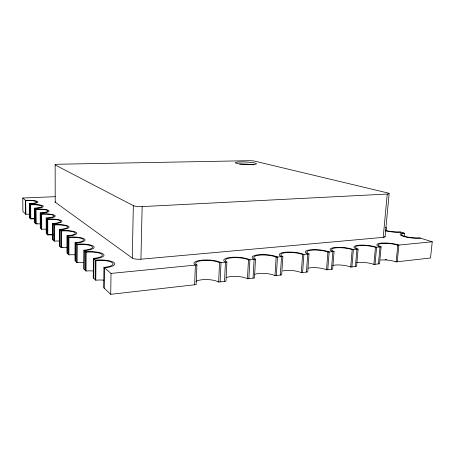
<?xml version="1.0" encoding="UTF-8"?>
<svg xmlns="http://www.w3.org/2000/svg" width="455" height="455" viewBox="0 0 455 455"><rect width="100%" height="100%" fill="white"/><g stroke="black" fill="none" stroke-linecap="round" stroke-linejoin="round"><path stroke-width="0.68" d="M29.962 214.242A9.168 1.797 -0.8 0 0 25.85 214.271L22.904 211.495L22.75 198.016L25.702 200.536A9.202 1.627 -0.5 0 1 36.514 201.719A9.202 1.627 -0.5 0 1 29.399 203.698L30.673 204.784A9.487 1.74 -0.5 0 1 41.871 206.035A9.487 1.74 -0.5 0 1 34.62 208.151L35.979 209.317A9.794 1.865 -0.5 0 1 47.587 210.637A9.794 1.865 -0.5 0 1 40.199 212.917L41.655 214.163A10.112 2.002 -0.5 0 1 53.707 215.562A10.112 2.002 -0.5 0 1 46.177 218.025L47.735 219.356A10.459 2.156 -0.5 0 1 60.27 220.846A10.459 2.156 -0.5 0 1 52.592 223.507L54.276 224.941A10.835 2.326 -0.5 0 1 67.323 226.522A10.835 2.326 -0.5 0 1 59.508 229.411L61.317 230.958A11.233 2.52 -0.5 0 1 74.933 232.647A11.233 2.52 -0.5 0 1 66.97 235.787L66.953 253.031L68.904 254.868A11.602 3.02 -0.8 0 1 74.808 254.789M67.34 253.395L67.363 236.117A12.729 2.855 -0.5 0 0 76.372 232.562A12.729 2.855 -0.5 0 0 60.953 230.645L60.964 247.383A12.666 3.151 -0.9 0 1 62.892 247.275M68.506 254.499L68.54 237.123A13.218 3.105 -0.5 0 1 84.647 239.176A13.218 3.105 -0.5 0 1 75.479 243.055L75.416 261.011M68.904 254.868L68.933 237.459L66.97 235.787M68.933 237.459A11.665 2.736 -0.5 0 1 83.157 239.273A11.665 2.736 -0.5 0 1 75.058 242.691L74.995 260.618L77.111 262.609A12.063 3.293 -0.8 0 1 83.248 262.512M76.685 262.211L76.758 244.147A13.747 3.384 -0.5 0 1 93.628 246.348A13.747 3.384 -0.5 0 1 84.306 250.591L84.192 269.286M77.111 262.609L77.185 244.511L75.058 242.691M77.185 244.511A12.131 2.986 -0.5 0 1 92.086 246.456A12.131 2.986 -0.5 0 1 83.851 250.199L83.731 268.854L86.035 271.026A12.569 3.6 -0.7 0 1 93.662 270.998M85.574 270.589L85.699 251.78A14.327 3.703 -0.4 0 1 103.404 254.157A14.327 3.703 -0.4 0 1 93.94 258.821L93.758 278.312M86.035 271.026L86.166 252.178L83.851 250.199M86.166 252.178A12.638 3.265 -0.4 0 1 101.801 254.277A12.638 3.265 -0.4 0 1 93.434 258.389L93.264 277.84L95.778 280.217A13.115 3.953 -0.6 0 1 103.734 280.161M95.271 279.734L95.459 260.118A14.952 4.067 -0.3 0 1 114.086 262.689A14.952 4.067 -0.3 0 1 104.485 267.83L104.235 288.191M95.778 280.217L95.971 260.556L93.434 258.389M95.971 260.556A13.195 3.589 -0.3 0 1 112.419 262.825A13.195 3.589 -0.3 0 1 103.933 267.358L103.689 287.674L110.724 294.311L196.145 284.608L196.924 264.952A12.689 3.458 2.5 0 1 202.589 260.584A12.689 3.458 2.5 0 1 219.532 262.728L226.897 262A12.416 3.299 3.2 0 1 231.697 257.803A12.416 3.299 3.2 0 1 248.481 259.879L255.511 259.185A12.171 3.139 3.8 0 1 259.515 255.147A12.171 3.139 3.8 0 1 276.139 257.155L282.862 256.495A11.961 2.992 4.4 0 1 286.127 252.605A11.961 2.992 4.4 0 1 302.592 254.55L309.025 253.918A11.779 2.844 4.9 0 1 311.612 250.17A11.779 2.844 4.9 0 1 327.913 252.059L334.078 251.45A11.614 2.707 5.3 0 1 336.046 247.838A11.614 2.707 5.3 0 1 352.181 249.67L358.091 249.09A11.46 2.576 5.7 0 1 359.484 245.603A11.46 2.576 5.7 0 1 375.455 247.378L381.125 246.82A11.33 2.451 6 0 1 381.99 243.453A11.33 2.451 6 0 1 397.795 245.182L432.25 241.787L430.504 257.991L396.157 261.892A11.273 2.707 6.4 0 0 380.505 260.05M110.724 294.311L111.02 273.409L103.933 267.358M132.274 258.065L133.343 205.666L55.14 164.92L55.22 202.196L132.274 258.065A6.677 1.763 0.7 0 0 140.936 259.202L383.201 237.374A5.648 1.16 5.6 0 0 384.759 236.264M140.936 259.202L142.148 206.593A6.779 1.263 1.3 0 1 133.343 205.666M194.621 284.779L195.388 265.106A14.384 3.919 2.5 0 1 201.827 260.158A14.384 3.919 2.5 0 1 221.011 262.58L220.118 281.884M226.897 262L225.97 281.218L218.645 282.055L219.532 262.728M224.514 281.383L225.43 262.148A14.071 3.737 3.2 0 1 230.884 257.394A14.071 3.737 3.2 0 1 249.892 259.737L248.857 278.619M226.306 277.601A12.342 3.634 3.3 0 1 247.452 278.779L248.481 259.879M253.054 278.142L254.112 259.322A13.798 3.56 3.8 0 1 258.662 254.755A13.798 3.56 3.8 0 1 277.487 257.024L276.327 275.502M255.511 259.185L254.447 277.988L247.452 278.779M254.806 274.285A12.109 3.464 4 0 1 274.979 275.656L276.139 257.155M280.343 275.048L281.526 256.626A13.559 3.39 4.4 0 1 285.239 252.224A13.559 3.39 4.4 0 1 303.883 254.425L302.603 272.517M282.862 256.495L281.673 274.894L274.979 275.656M282.726 270.97A11.898 3.299 4.7 0 1 301.318 272.664L302.592 254.55M306.448 272.079L307.745 254.044A13.349 3.225 4.9 0 1 310.697 249.806A13.349 3.225 4.9 0 1 329.153 251.939L327.771 269.661M309.025 253.918L307.722 271.936L301.318 272.664M308.217 268.154A11.716 3.139 5.2 0 1 326.536 269.798L327.913 252.059M331.456 269.241L332.85 251.575A13.161 3.066 5.3 0 1 335.096 247.486A13.161 3.066 5.3 0 1 353.37 249.556L351.891 266.92M334.078 251.45L332.679 269.104L326.536 269.798M332.656 265.453A11.551 2.986 5.7 0 1 350.708 267.051L352.181 249.67M355.423 266.516L356.913 249.203A12.99 2.918 5.7 0 1 358.506 245.256A12.99 2.918 5.7 0 1 376.592 247.27L375.034 264.292M358.091 249.09L356.595 266.385L350.708 267.051M356.697 262.734A11.409 2.844 6.1 0 1 373.896 264.418L375.455 247.378M378.423 263.906L379.999 246.934A12.842 2.781 6 0 1 380.989 243.124A12.842 2.781 6 0 1 398.887 245.074L397.249 261.767A12.78 3.066 6.4 0 0 396.049 261.369M381.125 246.82L379.55 263.781L373.896 264.418M383.201 237.374L387.245 194.057A5.722 0.825 4.6 0 0 387.654 192.92L254.618 161.133A4.101 0.466 2.8 0 0 249.033 160.695L58.667 164.232A4.846 0.609 0.7 0 0 55.14 164.92M385.072 236.748L389.127 193.631M386.05 231.089L386.369 227.693L385.487 227.42M396.157 261.892L397.795 245.182M404.461 236.145L404.74 233.335L400.025 231.885A10.135 1.956 5.6 0 1 385.63 230.389M111.02 273.409L196.924 264.952M142.148 206.593L387.245 194.057M22.75 198.016L55.186 196.679M432.25 241.787L419.402 237.84A10.59 2.082 6.1 0 1 404.455 236.281A10.59 2.082 6.1 0 1 404.74 233.335M35.041 218.906A9.453 1.922 -0.8 0 0 30.803 218.946L29.535 217.746L29.399 203.698M40.461 223.883A9.748 2.059 -0.8 0 0 36.093 223.928L34.739 222.654L34.62 208.151M46.882 229.235A10.073 2.212 -0.9 0 0 41.746 229.263L40.296 227.892L40.199 212.917M53.116 234.934A10.414 2.383 -0.9 0 0 47.803 234.973L46.251 233.512L46.177 218.025M59.81 241.059A10.784 2.571 -0.9 0 0 54.316 241.116L52.643 239.535L52.592 223.507M67.022 247.662A11.176 2.781 -0.9 0 0 61.328 247.725L59.525 246.024L59.508 229.411M25.702 200.536L25.85 214.271M25.611 214.043L25.463 200.331A10.431 1.843 -0.5 0 1 37.708 201.673A10.431 1.843 -0.5 0 1 29.655 203.914L29.785 217.985M30.673 204.784L30.803 218.946M35.979 209.317L36.093 223.928M35.007 222.905L34.887 208.384A10.755 1.974 -0.5 0 0 43.094 205.978A10.755 1.974 -0.5 0 0 30.417 204.562L30.548 218.701A10.71 2.178 -0.8 0 1 34.665 218.639M41.655 214.163L41.746 229.263M41.456 228.984L41.359 213.913A11.466 2.269 -0.5 0 1 55.009 215.499A11.466 2.269 -0.5 0 1 46.484 218.286L46.558 233.802M40.586 228.165L40.489 213.167A11.096 2.11 -0.5 0 0 48.85 210.58A11.096 2.11 -0.5 0 0 35.706 209.078L35.82 223.672A11.051 2.338 -0.8 0 1 37.23 223.61M47.735 219.356L47.803 234.973M54.276 224.941L54.316 241.116M53.974 240.797L53.935 224.651A12.279 2.639 -0.5 0 1 68.716 226.448A12.279 2.639 -0.5 0 1 59.867 229.718L59.878 246.365M52.973 239.848L52.928 223.792A11.858 2.446 -0.5 0 0 61.613 220.772A11.858 2.446 -0.5 0 0 47.422 219.088L47.491 234.678A11.802 2.696 -0.9 0 1 52.916 234.609M61.317 230.958L61.328 247.725M400.963 232.175A11.489 2.218 5.6 0 1 385.703 230.782M385.288 259.589A12.78 3.066 6.4 0 1 386.574 259.674M195.991 281.378A12.615 3.811 2.5 0 1 207.093 279.563A12.615 3.811 2.5 0 1 218.645 282.055M420.409 238.147A12.001 2.36 6.1 0 1 403.46 236.384A12.001 2.36 6.1 0 1 403.79 233.045M55.22 202.196A4.795 0.859 0 0 1 55.271 201.753M240.212 164.022A10.55 1.274 2.8 0 1 253.645 164.892M239.466 163.948A10.556 1.24 2.8 0 0 256.375 163.942A10.556 1.24 2.8 0 0 241.935 161.935A10.556 1.24 2.8 0 0 239.466 163.948"/></g></svg>
